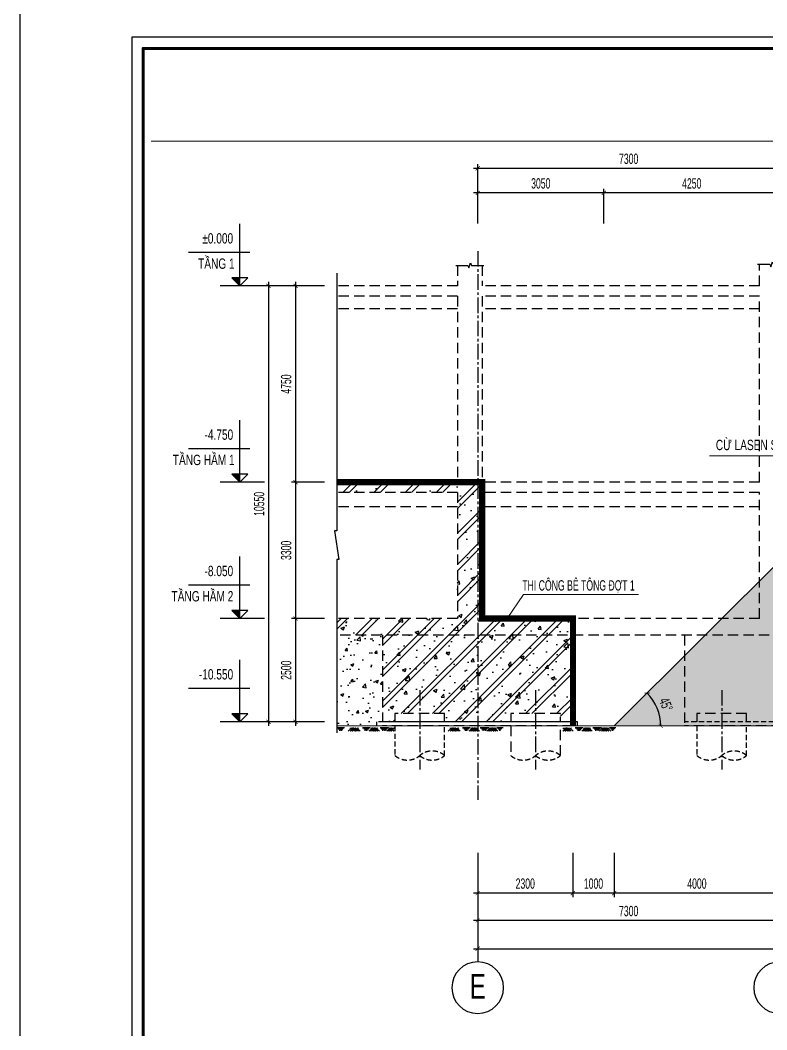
# Model space of a CAD drawing. Extents: x 71 to 3057337, y -14 to 345257.
# Drawn here: x 2905957 to 2942057, y 81399 to 130263 of the extents above; entities that cross this region are included whole.
import ezdxf
from ezdxf.enums import TextEntityAlignment as Align

# ---------------------------------------------------------------- set-up
doc = ezdxf.new("R2010")
doc.units = 0
doc.header["$LTSCALE"] = 1000
doc.header["$MEASUREMENT"] = 0
doc.header["$PDMODE"] = 3
doc.linetypes.add('CENTER2', pattern=[1.125, 0.75, -0.125, 0.125, -0.125])
doc.linetypes.add('HIDDEN', pattern=[0.375, 0.25, -0.125])
doc.layers.get('0').update_dxf_attribs({"linetype": 'CONTINUOUS'})
doc.layers.get('Defpoints').update_dxf_attribs({"linetype": 'CONTINUOUS'})
for name, color, linetype in [('8', 8, 'CONTINUOUS'), ('Border', 3, 'CONTINUOUS'), ('CDC-KHUNGTEN', 7, 'CONTINUOUS'), ('CDC.01.AXIS', 160, 'CENTER2'), ('CDC.02.DIM', 1, 'CONTINUOUS'), ('CDC.04.HIDDEN', 8, 'HIDDEN'), ('CDC.06.TEXT', 2, 'CONTINUOUS'), ('CDC.10.HATCH', 9, 'CONTINUOUS'), ('CDC.14.STEELNUM', 2, 'CONTINUOUS'), ('CDC.16.BIGTEXT', 6, 'CONTINUOUS'), ('CHI', 1, 'CONTINUOUS'), ('DAICOC', 8, 'HIDDEN'), ('DIM', 1, 'CONTINUOUS')]:
    doc.layers.add(name, color=color, linetype=linetype)
doc.layers.add('A-WALL', color=4, linetype='CONTINUOUS', lineweight=9)
doc.layers.add('KCS_CHI', color=1, linetype='CONTINUOUS', lineweight=15)
doc.styles.add('ARIAL', font='arial.ttf', dxfattribs={"width": 0.6})
doc.dimstyles.new('D-25', dxfattribs={"dimtxt": 500, "dimasz": 200, "dimexe": 200, "dimexo": 0, "dimgap": 200, "dimtad": 1, "dimdec": 0, "dimlfac": 0.5, "dimzin": 13, "dimdsep": 46, "dimtxsty": 'ARIAL', "dimblk": 'ARCHTICK', "dimcen": 0, "dimdle": 200, "dimclrd": 1, "dimclre": 1, "dimclrt": 2, "dimadec": 0, "dimazin": 0, "dimtfac": 1, "dimtdec": 0, "dimtix": 1, "dimtmove": 2, "dimatfit": 3, "dimldrblk": 'ARCHTICK', "dimfxl": 1, "dimtolj": 1, "dimtzin": 13, "dimarcsym": 0})

# ---------------------------------------------------------------- blocks, each defined once
blk = doc.blocks.new('_ARCHTICK')
at = {"color": 0, "linetype": 'ByBlock', "const_width": 0.15}
blk.add_lwpolyline([(-0.5, -0.5), (0.5, 0.5)], dxfattribs=at)
blk = doc.blocks.new('*D97')
at = {"layer": 'CDC.02.DIM', "color": 1, "lineweight": -2, "transparency": 16777216}
for p, q in [((2920676, 117403), (2919073, 117403)), ((2919273, 117603), (2919273, 107703)), ((2920676, 107903), (2919073, 107903))]:
    blk.add_line(p, q, dxfattribs=at)
at = {"layer": 'Defpoints', "color": 0, "transparency": 16777216}
for p in [(2920676, 117403), (2919273, 107903), (2920676, 107903)]:
    blk.add_point(p, dxfattribs=at)
at = {"layer": 'CDC.02.DIM', "color": 1, "lineweight": -2, "transparency": 16777216, "xscale": 200, "yscale": 200, "zscale": 200}
for p, rotation in [((2919273, 117403), 90), ((2919273, 107903), 270)]:
    blk.add_blockref('_ARCHTICK', p, dxfattribs=dict(at, rotation=rotation))
at = {"layer": 'CDC.02.DIM', "color": 2, "transparency": 16777216, "insert": (2918818, 112653), "char_height": 500, "attachment_point": 5, "rotation": 90, "style": 'ARIAL'}
blk.add_mtext('\\A1;4750', dxfattribs=at)
blk = doc.blocks.new('*D98')
at = {"layer": 'CDC.02.DIM', "color": 1, "lineweight": -2, "transparency": 16777216}
for p, q in [((2919273, 108103), (2919273, 101103)), ((2920676, 107903), (2919073, 107903)), ((2920676, 101303), (2919073, 101303))]:
    blk.add_line(p, q, dxfattribs=at)
at = {"layer": 'Defpoints', "color": 0, "transparency": 16777216}
for p in [(2920676, 107903), (2919273, 101303), (2920676, 101303)]:
    blk.add_point(p, dxfattribs=at)
at = {"layer": 'CDC.02.DIM', "color": 1, "lineweight": -2, "transparency": 16777216, "xscale": 200, "yscale": 200, "zscale": 200}
for p, rotation in [((2919273, 107903), 90), ((2919273, 101303), 270)]:
    blk.add_blockref('_ARCHTICK', p, dxfattribs=dict(at, rotation=rotation))
at = {"layer": 'CDC.02.DIM', "color": 2, "transparency": 16777216, "insert": (2918818, 104603), "char_height": 500, "attachment_point": 5, "rotation": 90, "style": 'ARIAL'}
blk.add_mtext('\\A1;3300', dxfattribs=at)
blk = doc.blocks.new('*D99')
at = {"layer": 'CDC.02.DIM', "color": 1, "lineweight": -2, "transparency": 16777216}
for p, q in [((2920676, 101303), (2919073, 101303)), ((2919273, 101503), (2919273, 96103)), ((2920676, 96303), (2919073, 96303))]:
    blk.add_line(p, q, dxfattribs=at)
at = {"layer": 'Defpoints', "color": 0, "transparency": 16777216}
for p in [(2920676, 101303), (2919273, 96303), (2920676, 96303)]:
    blk.add_point(p, dxfattribs=at)
at = {"layer": 'CDC.02.DIM', "color": 1, "lineweight": -2, "transparency": 16777216, "xscale": 200, "yscale": 200, "zscale": 200}
for p, rotation in [((2919273, 101303), 90), ((2919273, 96303), 270)]:
    blk.add_blockref('_ARCHTICK', p, dxfattribs=dict(at, rotation=rotation))
at = {"layer": 'CDC.02.DIM', "color": 2, "transparency": 16777216, "insert": (2918818, 98803), "char_height": 500, "attachment_point": 5, "rotation": 90, "style": 'ARIAL'}
blk.add_mtext('\\A1;2500', dxfattribs=at)
blk = doc.blocks.new('*D100')
at = {"layer": 'CDC.02.DIM', "color": 1, "lineweight": -2, "transparency": 16777216}
for p, q in [((2920676, 117403), (2917765, 117403)), ((2917965, 117603), (2917965, 96103)), ((2920676, 96303), (2917765, 96303))]:
    blk.add_line(p, q, dxfattribs=at)
at = {"layer": 'Defpoints', "color": 0, "transparency": 16777216}
for p in [(2920676, 117403), (2917965, 96303), (2920676, 96303)]:
    blk.add_point(p, dxfattribs=at)
at = {"layer": 'CDC.02.DIM', "color": 1, "lineweight": -2, "transparency": 16777216, "xscale": 200, "yscale": 200, "zscale": 200}
for p, rotation in [((2917965, 117403), 90), ((2917965, 96303), 270)]:
    blk.add_blockref('_ARCHTICK', p, dxfattribs=dict(at, rotation=rotation))
at = {"layer": 'CDC.02.DIM', "color": 2, "transparency": 16777216, "insert": (2917510, 106853), "char_height": 500, "attachment_point": 5, "rotation": 90, "style": 'ARIAL'}
blk.add_mtext('\\A1;10550', dxfattribs=at)
blk = doc.blocks.new('*D101')
at = {"layer": 'CDC.02.DIM', "color": 1, "lineweight": -2, "transparency": 16777216}
for p, q in [((2928078, 89967), (2928078, 86488)), ((2942678, 89967), (2942678, 86488)), ((2942878, 86688), (2927878, 86688))]:
    blk.add_line(p, q, dxfattribs=at)
at = {"layer": 'Defpoints', "color": 0, "transparency": 16777216}
for p in [(2928078, 89967), (2942678, 89967), (2928078, 86688)]:
    blk.add_point(p, dxfattribs=at)
at = {"layer": 'CDC.02.DIM', "color": 1, "lineweight": -2, "transparency": 16777216, "xscale": 200, "yscale": 200, "zscale": 200, "rotation": 180}
blk.add_blockref('_ARCHTICK', (2928078, 86688), dxfattribs=at)
at = {"layer": 'CDC.02.DIM', "color": 1, "lineweight": -2, "transparency": 16777216, "xscale": 200, "yscale": 200, "zscale": 200}
blk.add_blockref('_ARCHTICK', (2942678, 86688), dxfattribs=at)
at = {"layer": 'CDC.02.DIM', "color": 2, "transparency": 16777216, "insert": (2935378, 87144), "char_height": 500, "attachment_point": 5, "style": 'ARIAL'}
blk.add_mtext('\\A1;7300', dxfattribs=at)
blk = doc.blocks.new('C')
at = {"layer": 'CHI'}
blk.add_line((0, 0), (0, 300), dxfattribs=at)
blk.add_circle((0, 925), 625, dxfattribs=at)
blk = doc.blocks.new('*D104')
at = {"layer": 'A-WALL', "color": 1, "lineweight": -2, "transparency": 16777216}
for p, q in [((2942878, 121905), (2933978, 121905)), ((2934178, 120418), (2934178, 122105)), ((2942678, 120418), (2942678, 122105))]:
    blk.add_line(p, q, dxfattribs=at)
at = {"layer": 'Defpoints', "color": 0, "transparency": 16777216}
for p in [(2934178, 121905), (2934178, 120418), (2942678, 120418)]:
    blk.add_point(p, dxfattribs=at)
at = {"layer": 'A-WALL', "color": 1, "lineweight": -2, "transparency": 16777216, "xscale": 200, "yscale": 200, "zscale": 200, "rotation": 180}
blk.add_blockref('_ARCHTICK', (2934178, 121905), dxfattribs=at)
at = {"layer": 'A-WALL', "color": 1, "lineweight": -2, "transparency": 16777216, "xscale": 200, "yscale": 200, "zscale": 200}
blk.add_blockref('_ARCHTICK', (2942678, 121905), dxfattribs=at)
at = {"layer": 'A-WALL', "color": 2, "transparency": 16777216, "insert": (2938428, 122360), "char_height": 500, "attachment_point": 5, "style": 'ARIAL'}
blk.add_mtext('\\A1;4250', dxfattribs=at)
blk = doc.blocks.new('*D105')
at = {"layer": 'A-WALL', "color": 1, "lineweight": -2, "transparency": 16777216}
for p, q in [((2934378, 121905), (2927878, 121905)), ((2928078, 120418), (2928078, 122105)), ((2934178, 120418), (2934178, 122105))]:
    blk.add_line(p, q, dxfattribs=at)
at = {"layer": 'Defpoints', "color": 0, "transparency": 16777216}
for p in [(2928078, 121905), (2928078, 120418), (2934178, 120418)]:
    blk.add_point(p, dxfattribs=at)
at = {"layer": 'A-WALL', "color": 1, "lineweight": -2, "transparency": 16777216, "xscale": 200, "yscale": 200, "zscale": 200, "rotation": 180}
blk.add_blockref('_ARCHTICK', (2928078, 121905), dxfattribs=at)
at = {"layer": 'A-WALL', "color": 1, "lineweight": -2, "transparency": 16777216, "xscale": 200, "yscale": 200, "zscale": 200}
blk.add_blockref('_ARCHTICK', (2934178, 121905), dxfattribs=at)
at = {"layer": 'A-WALL', "color": 2, "transparency": 16777216, "insert": (2931128, 122361), "char_height": 500, "attachment_point": 5, "style": 'ARIAL'}
blk.add_mtext('\\A1;3050', dxfattribs=at)
blk = doc.blocks.new('*D106')
at = {"layer": 'A-WALL', "color": 1, "lineweight": -2, "transparency": 16777216}
for p, q in [((2928078, 120418), (2928078, 123297)), ((2942678, 120418), (2942678, 123297)), ((2927878, 123097), (2942878, 123097))]:
    blk.add_line(p, q, dxfattribs=at)
at = {"layer": 'Defpoints', "color": 0, "transparency": 16777216}
for p in [(2942678, 123097), (2928078, 120418), (2942678, 120418)]:
    blk.add_point(p, dxfattribs=at)
at = {"layer": 'A-WALL', "color": 1, "lineweight": -2, "transparency": 16777216, "xscale": 200, "yscale": 200, "zscale": 200, "rotation": 180}
blk.add_blockref('_ARCHTICK', (2928078, 123097), dxfattribs=at)
at = {"layer": 'A-WALL', "color": 1, "lineweight": -2, "transparency": 16777216, "xscale": 200, "yscale": 200, "zscale": 200}
blk.add_blockref('_ARCHTICK', (2942678, 123097), dxfattribs=at)
at = {"layer": 'A-WALL', "color": 2, "transparency": 16777216, "insert": (2935378, 123552), "char_height": 500, "attachment_point": 5, "style": 'ARIAL'}
blk.add_mtext('\\A1;7300', dxfattribs=at)
blk = doc.blocks.new('*D114')
at = {"layer": 'CDC.02.DIM', "color": 1, "lineweight": -2, "transparency": 16777216}
for p, q in [((2934678, 89967), (2934678, 87816)), ((2942678, 89967), (2942678, 87816)), ((2942878, 88016), (2934478, 88016))]:
    blk.add_line(p, q, dxfattribs=at)
at = {"layer": 'Defpoints', "color": 0, "transparency": 16777216}
for p in [(2934678, 89967), (2942678, 89967), (2934678, 88016)]:
    blk.add_point(p, dxfattribs=at)
at = {"layer": 'CDC.02.DIM', "color": 1, "lineweight": -2, "transparency": 16777216, "xscale": 200, "yscale": 200, "zscale": 200, "rotation": 180}
blk.add_blockref('_ARCHTICK', (2934678, 88016), dxfattribs=at)
at = {"layer": 'CDC.02.DIM', "color": 1, "lineweight": -2, "transparency": 16777216, "xscale": 200, "yscale": 200, "zscale": 200}
blk.add_blockref('_ARCHTICK', (2942678, 88016), dxfattribs=at)
at = {"layer": 'CDC.02.DIM', "color": 2, "transparency": 16777216, "insert": (2938678, 88472), "char_height": 500, "attachment_point": 5, "style": 'ARIAL'}
blk.add_mtext('\\A1;4000', dxfattribs=at)
blk = doc.blocks.new('*D115')
at = {"layer": 'CDC.02.DIM', "color": 1, "lineweight": -2, "transparency": 16777216}
for p, q in [((2932678, 89967), (2932678, 87816)), ((2934678, 89967), (2934678, 87816)), ((2934878, 88016), (2932478, 88016))]:
    blk.add_line(p, q, dxfattribs=at)
at = {"layer": 'Defpoints', "color": 0, "transparency": 16777216}
for p in [(2932678, 89967), (2934678, 89967), (2932678, 88016)]:
    blk.add_point(p, dxfattribs=at)
at = {"layer": 'CDC.02.DIM', "color": 1, "lineweight": -2, "transparency": 16777216, "xscale": 200, "yscale": 200, "zscale": 200, "rotation": 180}
blk.add_blockref('_ARCHTICK', (2932678, 88016), dxfattribs=at)
at = {"layer": 'CDC.02.DIM', "color": 1, "lineweight": -2, "transparency": 16777216, "xscale": 200, "yscale": 200, "zscale": 200}
blk.add_blockref('_ARCHTICK', (2934678, 88016), dxfattribs=at)
at = {"layer": 'CDC.02.DIM', "color": 2, "transparency": 16777216, "insert": (2933678, 88472), "char_height": 500, "attachment_point": 5, "style": 'ARIAL'}
blk.add_mtext('\\A1;1000', dxfattribs=at)
blk = doc.blocks.new('*D116')
at = {"layer": 'CDC.02.DIM', "color": 1, "lineweight": -2, "transparency": 16777216}
for p, q in [((2928078, 89967), (2928078, 87816)), ((2932678, 89967), (2932678, 87816)), ((2932878, 88016), (2927878, 88016))]:
    blk.add_line(p, q, dxfattribs=at)
at = {"layer": 'Defpoints', "color": 0, "transparency": 16777216}
for p in [(2928078, 89967), (2932678, 89967), (2928078, 88016)]:
    blk.add_point(p, dxfattribs=at)
at = {"layer": 'CDC.02.DIM', "color": 1, "lineweight": -2, "transparency": 16777216, "xscale": 200, "yscale": 200, "zscale": 200, "rotation": 180}
blk.add_blockref('_ARCHTICK', (2928078, 88016), dxfattribs=at)
at = {"layer": 'CDC.02.DIM', "color": 1, "lineweight": -2, "transparency": 16777216, "xscale": 200, "yscale": 200, "zscale": 200}
blk.add_blockref('_ARCHTICK', (2932678, 88016), dxfattribs=at)
at = {"layer": 'CDC.02.DIM', "color": 2, "transparency": 16777216, "insert": (2930378, 88472), "char_height": 500, "attachment_point": 5, "style": 'ARIAL'}
blk.add_mtext('\\A1;2300', dxfattribs=at)
blk = doc.blocks.new('*D121')
at = {"layer": 'CDC.02.DIM', "color": 1, "lineweight": -2, "transparency": 16777216}
blk.add_arc((2934678, 96103), 2254, 360, 45, dxfattribs=at)
at = {"layer": 'Defpoints', "color": 0, "transparency": 16777216}
for p in [(2945078, 106503), (2936855, 96686), (2932910, 96103), (2934678, 96103), (2965846, 96103)]:
    blk.add_point(p, dxfattribs=at)
at = {"layer": 'CDC.02.DIM', "color": 1, "lineweight": -2, "transparency": 16777216, "xscale": 200, "yscale": 200, "zscale": 200}
for p, rotation in [((2936272, 97697), 134.9999999999995), ((2936932, 96103), 269.9999999999997)]:
    blk.add_blockref('_ARCHTICK', p, dxfattribs=dict(at, rotation=rotation))
at = {"layer": 'CDC.02.DIM', "color": 2, "transparency": 16777216, "insert": (2937180, 97139), "char_height": 500, "attachment_point": 5, "rotation": 292.5, "style": 'ARIAL'}
blk.add_mtext('\\A1;45°', dxfattribs=at)
blk = doc.blocks.new('*D123')
at = {"layer": 'CDC.02.DIM', "color": 1, "lineweight": -2, "transparency": 16777216}
for p, q in [((2928078, 89967), (2928078, 85123)), ((2960678, 89967), (2960678, 85123)), ((2927878, 85323), (2960878, 85323))]:
    blk.add_line(p, q, dxfattribs=at)
at = {"layer": 'Defpoints', "color": 0, "transparency": 16777216}
for p in [(2928078, 89967), (2960678, 89967), (2960678, 85323)]:
    blk.add_point(p, dxfattribs=at)
at = {"layer": 'CDC.02.DIM', "color": 1, "lineweight": -2, "transparency": 16777216, "xscale": 200, "yscale": 200, "zscale": 200, "rotation": 180}
blk.add_blockref('_ARCHTICK', (2928078, 85323), dxfattribs=at)
at = {"layer": 'CDC.02.DIM', "color": 1, "lineweight": -2, "transparency": 16777216, "xscale": 200, "yscale": 200, "zscale": 200}
blk.add_blockref('_ARCHTICK', (2960678, 85323), dxfattribs=at)
at = {"layer": 'CDC.02.DIM', "color": 2, "transparency": 16777216, "insert": (2944378, 85778), "char_height": 500, "attachment_point": 5, "style": 'ARIAL'}
blk.add_mtext('\\A1;16300', dxfattribs=at)
blk = doc.blocks.new('KHUNG TEN')
at = {"layer": 'CDC-KHUNGTEN', "color": 8}
blk.add_lwpolyline([(75096, 1100), (83000, 1100), (83000, 58300), (3000, 58300), (3000, 1100), (75096, 1100)], dxfattribs=at)
at = {"layer": 'CDC-KHUNGTEN', "color": 255, "lineweight": 60}
blk.add_lwpolyline([(74900, 1400), (74900, 58000), (3300, 58000), (3300, 1400), (74900, 1400)], close=True, dxfattribs=at)
at = {"layer": 'Defpoints', "color": 1, "ltscale": 0.2}
blk.add_lwpolyline([(0, 0), (0, 59400), (84100, 59400), (84100, 0), (0, 0)], close=True, dxfattribs=at)

msp = doc.modelspace()

# ---------------------------------------------------------------- hatches: boundary and pattern name
at = {"layer": 'Border'}
for points in [[(2916190.9, 117792.8), (2916580.9, 117792.8), (2916580.9, 117402.8)], [(2916190.9, 108292.8), (2916580.9, 108292.8), (2916580.9, 107902.8)], [(2916190.9, 101692.8), (2916580.9, 101692.8), (2916580.9, 101302.8)], [(2916190.9, 96692.8), (2916580.9, 96692.8), (2916580.9, 96302.8)]]:
    msp.add_hatch(color=256, dxfattribs=at).paths.add_polyline_path(points)
at = {"layer": 'CDC.10.HATCH'}
h = msp.add_hatch(dxfattribs=at)
h.set_pattern_fill('AR-CONC', color=256, scale=200, style=0)
h.set_pattern_definition([(50, (0, 0), (1434.52037, -125.50427), [150, -1650]), (355, (0, 0), (-277.5027, 1504.3843), [120, -1320]), (100.4514, (119.5, -10.5), (1157.01876, 1378.8791), [127.4804, -1402.2842]), (46.1842, (0, 400), (2134.4821, -331.038), [225, -2475]), (96.6356, (177.9, 372.4), (1869.3254, 1948.2357), [191.2206, -2103.426]), (351.1842, (0, 400), (1869.3239, 1948.2372), [180, -1980]), (21, (200, 300), (1193.8141, -805.2378), [150, -1650]), (326, (200, 300), (486.6307, 1450.3001), [120, -1320]), (71.4514, (299.5, 232.9), (1680.44526, 645.061), [127.4804, -1402.2842]), (37.5, (0, 0), (24.31971, 665.78771), [0, -1304, 0, -1340, 0, -1325]), (7.5, (0, 0), (526.13907, 788.82342), [0, -764, 0, -1274, 0, -505]), (327.5, (-446, 0), (1067.64487, -45.10974), [0, -500, 0, -1560, 0, -2070]), (317.5, (-646, 0), (1166.37234, 200.20996), [0, -650, 0, -1036, 0, -1470])])
h.paths.add_polyline_path([(2965846, 104918.4), (2965552.4, 105045.9), (2966139.7, 105259.7), (2965846, 105387.2), (2965846, 116202.8), (2960677.8, 116202.8), (2950447.8, 107285), (2950447.8, 96102.8), (2965846, 96102.8)])
h.paths.add_polyline_path([(2949497.8, 106502.8), (2945077.8, 106502.8), (2934677.8, 96102.8), (2949497.8, 96102.8)])
h.paths.add_polyline_path([(2951673.2, 100730.4), (2951673.2, 101875.3), (2952433.8, 101875.3), (2952433.8, 100730.4)], flags=24)
h.paths.add_polyline_path([(2951673.2, 106944.5), (2951673.2, 108061.2), (2952433.8, 108061.2), (2952433.8, 106944.5)], flags=24)
h.paths.add_polyline_path([(2954991.5, 108995.6), (2955289.9, 108199.1), (2954585.7, 107935.2), (2954287.2, 108731.8)], flags=24)
h.paths.add_polyline_path([(2937367.8, 97677.4), (2937693.3, 96891.6), (2936992.6, 96601.3), (2936667, 97387.1)], flags=24)
h = msp.add_hatch(dxfattribs=at)
h.set_pattern_fill('CHAU-01', color=256, scale=250, style=0, pattern_type=2)
h.set_pattern_definition([(50, (1591.2, 0), (1793.15046, -156.88034), [187.5, -2062.5]), (355, (1591.2, 0), (-346.8783, 1880.4803), [150, -1650]), (100.4514, (1740.7, -13), (1446.2735, 1723.5989), [159.3505, -1752.8553]), (46.1842, (1591.2, 500), (2668.1026, -413.7975), [281.25, -3093.75]), (96.6356, (1813.6, 465.5), (2336.6568, 2435.2947), [239.0257, -2629.2825]), (351.1842, (1591.2, 500), (2336.6549, 2435.2965), [225, -2475]), (21, (1841.2, 375), (1492.2676, -1006.5472), [187.5, -2062.5]), (326, (1841.2, 375), (608.2883, 1812.8751), [150, -1650]), (71.4514, (1965.6, 291.1), (2100.5566, 806.3262), [159.3505, -1752.8553]), (37.5, (1591.24, 0), (30.39964, 832.23463), [0, -1630, 0, -1675, 0, -1656.25]), (7.5, (1591.2, 0), (657.67384, 986.02928), [0, -955, 0, -1592.5, 0, -631.25]), (327.5, (1033.74, 0), (1334.55609, -56.38718), [0, -625, 0, -1950, 0, -2587.5]), (317.5, (783.7, 0), (1457.96542, 250.26246), [0, -812.5, 0, -1295, 0, -1837.5]), (45, (1591.2, 0), (-751.30096, 751.30096), []), (45, (1591.2, 306.2), (-751.30096, 751.30096), [])])
h.paths.add_polyline_path([(2928297.8, 107902.8), (2921261.4, 107902.8), (2921261.4, 107402.8), (2927097.8, 107402.8), (2927097.8, 101302.8), (2921261.4, 101302.8), (2921261.4, 100502.8), (2932686.5, 100502.8), (2932686.5, 101302.8), (2928297.8, 101302.8)])
h.paths.add_polyline_path([(2932677.8, 100502.8), (2923477.8, 100502.8), (2923477.8, 96302.8), (2924077.8, 96302.8), (2924077.8, 96702.8), (2926477.8, 96702.8), (2926477.8, 96302.8), (2929677.8, 96302.8), (2929677.8, 96702.8), (2932077.8, 96702.8), (2932077.8, 96302.8), (2932677.8, 96302.8)])
h = msp.add_hatch(dxfattribs=at)
h.set_pattern_fill('AR-CONC', color=256, scale=200, style=0)
h.set_pattern_definition([(50, (1591.2, 0), (1434.52037, -125.50427), [150, -1650]), (355, (1591.2, 0), (-277.5027, 1504.3843), [120, -1320]), (100.4514, (1710.8, -10.5), (1157.01876, 1378.8791), [127.4804, -1402.2842]), (46.1842, (1591.2, 400), (2134.4821, -331.038), [225, -2475]), (96.6356, (1769.1, 372.4), (1869.3254, 1948.2357), [191.2206, -2103.426]), (351.1842, (1591.2, 400), (1869.3239, 1948.2372), [180, -1980]), (21, (1791.2, 300), (1193.8141, -805.2378), [150, -1650]), (326, (1791.2, 300), (486.6307, 1450.3001), [120, -1320]), (71.4514, (1890.7, 232.9), (1680.44526, 645.061), [127.4804, -1402.2842]), (37.5, (1591.24, 0), (24.31971, 665.78771), [0, -1304, 0, -1340, 0, -1325]), (7.5, (1591.24, 0), (526.13907, 788.82342), [0, -764, 0, -1274, 0, -505]), (327.5, (1145.24, 0), (1067.64487, -45.10974), [0, -500, 0, -1560, 0, -2070]), (317.5, (945.2, 0), (1166.37234, 200.20996), [0, -650, 0, -1036, 0, -1470])])
h.paths.add_polyline_path([(2923477.8, 100502.8), (2921261.4, 100502.8), (2921261.4, 96102.8), (2923184.5, 96102.8), (2923184.5, 96302.8), (2923477.8, 96302.8)])

# ---------------------------------------------------------------- linework, layer by layer
at = {"layer": '8'}
for p, q in [((2921984.5, 96011.4), (2921818.4, 95845.4)), ((2921898, 96014.4), (2922064, 95848.4)), ((2922074.5, 96011.4), (2921908.4, 95845.4)), ((2922092.9, 96011.4), (2921926.9, 95845.4)), ((2921988, 96014.4), (2922154, 95848.4)), ((2922164.5, 96011.4), (2921998.4, 95845.4)), ((2922006.4, 96014.4), (2922172.5, 95848.4)), ((2922182.9, 96011.4), (2922016.9, 95845.4)), ((2922078, 96014.4), (2922244, 95848.4)), ((2922143.1, 96014.4), (2922309.1, 95848.4)), ((2922319.6, 96011.4), (2922153.5, 95845.4)), ((2922233.1, 96014.4), (2922399.1, 95848.4)), ((2922992.6, 96011.4), (2922826.6, 95845.4)), ((2923064, 96011.4), (2922898, 95845.4)), ((2922906.1, 96014.4), (2923072.2, 95848.4)), ((2923082.6, 96011.4), (2922916.6, 95845.4)), ((2922977.6, 96014.4), (2923143.6, 95848.4)), ((2923154, 96011.4), (2922988, 95845.4)), ((2922996.1, 96014.4), (2923162.2, 95848.4)), ((2923172.6, 96011.4), (2923006.6, 95845.4)), ((2923067.6, 96014.4), (2923233.6, 95848.4)), ((2923244, 96011.4), (2923078, 95845.4)), ((2923086.1, 96014.4), (2923252.2, 95848.4)), ((2923157.6, 96014.4), (2923323.6, 95848.4)), ((2923845.6, 96011.4), (2923679.6, 95845.4)), ((2923759.2, 96014.4), (2923925.2, 95848.4)), ((2923935.6, 96011.4), (2923769.6, 95845.4)), ((2923959.8, 96011.4), (2923793.8, 95845.4)), ((2923849.2, 96014.4), (2924015.2, 95848.4)), ((2924025.6, 96011.4), (2923859.6, 95845.4)), ((2923873.4, 96014.4), (2924039.4, 95848.4)), ((2924049.8, 96011.4), (2923883.8, 95845.4)), ((2926822.8, 96011.4), (2926656.8, 95845.4)), ((2926736.4, 96014.4), (2926902.4, 95848.4)), ((2926912.8, 96011.4), (2926746.8, 95845.4)), ((2926931.3, 96011.4), (2926765.2, 95845.4)), ((2926826.4, 96014.4), (2926992.4, 95848.4)), ((2927002.8, 96011.4), (2926836.8, 95845.4)), ((2926844.8, 96014.4), (2927010.8, 95848.4)), ((2927021.3, 96011.4), (2926855.2, 95845.4)), ((2926916.4, 96014.4), (2927082.4, 95848.4)), ((2926981.4, 96014.4), (2927147.5, 95848.4)), ((2927157.9, 96011.4), (2926991.9, 95845.4)), ((2927071.4, 96014.4), (2927237.5, 95848.4)), ((2927831, 96011.4), (2927664.9, 95845.4)), ((2927902.4, 96011.4), (2927736.4, 95845.4)), ((2927744.5, 96014.4), (2927910.5, 95848.4)), ((2927921, 96011.4), (2927754.9, 95845.4)), ((2927815.9, 96014.4), (2927982, 95848.4)), ((2927992.4, 96011.4), (2927826.4, 95845.4)), ((2927834.5, 96014.4), (2928000.5, 95848.4)), ((2928011, 96011.4), (2927844.9, 95845.4)), ((2927905.9, 96014.4), (2928072, 95848.4)), ((2928082.4, 96011.4), (2927916.4, 95845.4)), ((2927924.5, 96014.4), (2928090.5, 95848.4)), ((2927995.9, 96014.4), (2928162, 95848.4)), ((2928684, 96011.4), (2928518, 95845.4)), ((2928597.5, 96014.4), (2928763.6, 95848.4)), ((2928774, 96011.4), (2928608, 95845.4)), ((2928798.2, 96011.4), (2928632.2, 95845.4)), ((2928687.5, 96014.4), (2928853.6, 95848.4)), ((2928864, 96011.4), (2928698, 95845.4)), ((2928711.7, 96014.4), (2928877.8, 95848.4)), ((2928888.2, 96011.4), (2928722.2, 95845.4)), ((2928777.5, 96014.4), (2928943.6, 95848.4)), ((2928801.7, 96014.4), (2928967.8, 95848.4)), ((2928978.2, 96011.4), (2928812.2, 95845.4)), ((2928891.7, 96014.4), (2929057.8, 95848.4)), ((2932187.7, 96014.4), (2932353.8, 95848.4)), ((2932364.2, 96011.4), (2932198.2, 95845.4)), ((2932382.6, 96011.4), (2932216.6, 95845.4)), ((2932277.7, 96014.4), (2932443.8, 95848.4)), ((2932454.2, 96011.4), (2932288.2, 95845.4)), ((2932296.2, 96014.4), (2932462.2, 95848.4)), ((2932472.6, 96011.4), (2932306.6, 95845.4)), ((2932367.7, 96014.4), (2932533.8, 95848.4)), ((2932432.8, 96014.4), (2932598.8, 95848.4)), ((2932609.3, 96011.4), (2932443.2, 95845.4)), ((2932522.8, 96014.4), (2932688.8, 95848.4)), ((2933282.3, 96011.4), (2933116.3, 95845.4)), ((2933353.8, 96011.4), (2933187.7, 95845.4)), ((2933195.8, 96014.4), (2933361.9, 95848.4)), ((2933372.3, 96011.4), (2933206.3, 95845.4)), ((2933267.3, 96014.4), (2933433.3, 95848.4)), ((2933443.8, 96011.4), (2933277.7, 95845.4)), ((2933285.8, 96014.4), (2933451.9, 95848.4)), ((2933462.3, 96011.4), (2933296.3, 95845.4)), ((2933357.3, 96014.4), (2933523.3, 95848.4)), ((2933533.8, 96011.4), (2933367.7, 95845.4)), ((2933375.8, 96014.4), (2933541.9, 95848.4)), ((2933447.3, 96014.4), (2933613.3, 95848.4)), ((2934135.4, 96011.4), (2933969.3, 95845.4)), ((2934048.9, 96014.4), (2934214.9, 95848.4)), ((2934225.4, 96011.4), (2934059.3, 95845.4)), ((2934249.6, 96011.4), (2934083.5, 95845.4)), ((2934138.9, 96014.4), (2934304.9, 95848.4)), ((2934315.4, 96011.4), (2934149.3, 95845.4)), ((2934163.1, 96014.4), (2934329.1, 95848.4)), ((2934339.6, 96011.4), (2934173.5, 95845.4)), ((2934228.9, 96014.4), (2934394.9, 95848.4)), ((2934253.1, 96014.4), (2934419.1, 95848.4)), ((2934429.6, 96011.4), (2934263.5, 95845.4)), ((2934343.1, 96014.4), (2934509.1, 95848.4))]:
    msp.add_line(p, q, dxfattribs=at)
for points in [[(2921573.5, 96019.4), (2921274.3, 96019.4), (2921523.1, 95987.5), (2921333.1, 95969), (2921472.7, 95922), (2921397, 95896.8), (2921397, 95868.3)], [(2921645, 96019.4), (2921345.8, 96019.4), (2921594.5, 95987.5), (2921404.6, 95969), (2921544.1, 95922), (2921468.5, 95896.8), (2921468.5, 95868.3)], [(2922804.6, 96019.4), (2922505.4, 96019.4), (2922754.1, 95987.5), (2922564.2, 95969), (2922703.7, 95922), (2922628.1, 95896.8), (2922628.1, 95868.3)], [(2922876, 96019.4), (2922576.8, 96019.4), (2922825.6, 95987.5), (2922635.6, 95969), (2922775.2, 95922), (2922699.5, 95896.8), (2922699.5, 95868.3)], [(2923657.6, 96019.4), (2923358.4, 96019.4), (2923607.2, 95987.5), (2923417.2, 95969), (2923556.8, 95922), (2923481.1, 95896.8), (2923481.1, 95868.3)], [(2923771.8, 96019.4), (2923472.6, 96019.4), (2923721.4, 95987.5), (2923531.4, 95969), (2923671, 95922), (2923595.3, 95896.8), (2923595.3, 95868.3)], [(2927642.9, 96019.4), (2927343.7, 96019.4), (2927592.5, 95987.5), (2927402.6, 95969), (2927542.1, 95922), (2927466.4, 95896.8), (2927466.4, 95868.3)], [(2927714.4, 96019.4), (2927415.2, 96019.4), (2927664, 95987.5), (2927474, 95969), (2927613.5, 95922), (2927537.9, 95896.8), (2927537.9, 95868.3)], [(2928496, 96019.4), (2928196.8, 96019.4), (2928445.5, 95987.5), (2928255.6, 95969), (2928395.1, 95922), (2928319.5, 95896.8), (2928319.5, 95868.3)], [(2928610.2, 96019.4), (2928311, 96019.4), (2928559.8, 95987.5), (2928369.8, 95969), (2928509.3, 95922), (2928433.7, 95896.8), (2928433.7, 95868.3)], [(2929302.3, 96019.4), (2929003.1, 96019.4), (2929251.9, 95987.5), (2929061.9, 95969), (2929201.5, 95922), (2929125.8, 95896.8), (2929125.8, 95868.3)], [(2933094.3, 96019.4), (2932795.1, 96019.4), (2933043.9, 95987.5), (2932853.9, 95969), (2932993.4, 95922), (2932917.8, 95896.8), (2932917.8, 95868.3)], [(2933165.7, 96019.4), (2932866.5, 96019.4), (2933115.3, 95987.5), (2932925.4, 95969), (2933064.9, 95922), (2932989.2, 95896.8), (2932989.2, 95868.3)], [(2933947.3, 96019.4), (2933648.1, 96019.4), (2933896.9, 95987.5), (2933707, 95969), (2933846.5, 95922), (2933770.8, 95896.8), (2933770.8, 95868.3)], [(2934061.5, 96019.4), (2933762.3, 96019.4), (2934011.1, 95987.5), (2933821.2, 95969), (2933960.7, 95922), (2933885, 95896.8), (2933885, 95868.3)], [(2934753.7, 96019.4), (2934454.5, 96019.4), (2934703.2, 95987.5), (2934513.3, 95969), (2934652.8, 95922), (2934577.2, 95896.8), (2934577.2, 95868.3)]]:
    msp.add_lwpolyline(points, dxfattribs=at)
at = {"layer": 'CDC.01.AXIS', "color": 5, "linetype": 'CENTER2'}
for p, q in [((2928077.8, 119091.3), (2928077.8, 92527.6)), ((2925277.8, 97838.7), (2925277.8, 93992.6)), ((2930877.8, 97838.7), (2930877.8, 93992.6)), ((2939877.8, 97838.7), (2939877.8, 93992.6))]:
    msp.add_line(p, q, dxfattribs=at)
at = {"layer": 'CDC.04.HIDDEN', "ltscale": 2}
for p, q in [((2927097.8, 118394.7), (2927097.8, 117402.8)), ((2928297.8, 118394.7), (2928297.8, 117402.8)), ((2941697.8, 117402.8), (2941697.8, 118447.6)), ((2927097.8, 117402.8), (2921261.4, 117402.8)), ((2941697.8, 117402.8), (2928297.8, 117402.8)), ((2927097.8, 116902.8), (2921261.4, 116902.8)), ((2927097.8, 116902.8), (2927097.8, 107902.8)), ((2928297.8, 116902.8), (2928297.8, 101302.8)), ((2941697.8, 116902.8), (2928297.8, 116902.8)), ((2941697.8, 107902.8), (2941697.8, 116902.8)), ((2927097.8, 116290.1), (2921261.4, 116290.1)), ((2941697.8, 116290.1), (2928297.8, 116290.1)), ((2927097.8, 107902.8), (2921261.4, 107902.8)), ((2941697.8, 107902.8), (2928297.8, 107902.8)), ((2927097.8, 107402.8), (2921261.4, 107402.8)), ((2927097.8, 107402.8), (2927097.8, 101302.8)), ((2941697.8, 107402.8), (2928297.8, 107402.8)), ((2941697.8, 101302.8), (2941697.8, 107402.8)), ((2927097.8, 106702.8), (2921261.4, 106702.8)), ((2941697.8, 106702.8), (2928297.8, 106702.8)), ((2927097.8, 101302.8), (2921261.4, 101302.8)), ((2941697.8, 101302.8), (2928297.8, 101302.8)), ((2958677.8, 100502.8), (2921261.4, 100502.8)), ((2923477.8, 100502.8), (2923477.8, 96302.8)), ((2932677.8, 100502.8), (2932677.8, 96102.8)), ((2938077.8, 100502.8), (2938077.8, 96102.8)), ((2923184.5, 96302.8), (2923184.5, 96102.8)), ((2926477.8, 96702.8), (2924077.8, 96702.8)), ((2924077.8, 96702.8), (2924077.8, 96302.8)), ((2926477.8, 96302.8), (2926477.8, 96702.8)), ((2932077.8, 96702.8), (2929677.8, 96702.8)), ((2929677.8, 96702.8), (2929677.8, 96302.8)), ((2941077.8, 96702.8), (2938677.8, 96702.8)), ((2938677.8, 96702.8), (2938677.8, 96302.8)), ((2941077.8, 96302.8), (2941077.8, 96702.8)), ((2932677.8, 96102.8), (2923477.8, 96102.8)), ((2929677.8, 96102.8), (2929677.8, 94672.3)), ((2932077.8, 94672.3), (2932077.8, 96102.8)), ((2947277.8, 96102.8), (2938077.8, 96102.8))]:
    msp.add_line(p, q, dxfattribs=at)
at = {"layer": 'CDC.04.HIDDEN'}
for p, q in [((2932077.8, 96302.8), (2932077.8, 96702.8)), ((2924077.8, 96102.8), (2924077.8, 94672.3)), ((2926477.8, 94672.3), (2926477.8, 96102.8)), ((2938677.8, 96102.8), (2938677.8, 94672.3)), ((2941077.8, 94672.3), (2941077.8, 96102.8))]:
    msp.add_line(p, q, dxfattribs=at)
for points in [[(2924077.8, 94672.3, 0.3639702), (2925277.8, 94672.3, -0.3639702), (2926477.8, 94672.3, -0.3639702), (2925277.8, 94672.3)], [(2929677.8, 94672.3, 0.3639702), (2930877.8, 94672.3, -0.3639702), (2932077.8, 94672.3, -0.3639702), (2930877.8, 94672.3)], [(2938677.8, 94672.3, 0.3639702), (2939877.8, 94672.3, -0.3639702), (2941077.8, 94672.3, -0.3639702), (2939877.8, 94672.3)]]:
    msp.add_lwpolyline(points, format="xyb", dxfattribs=at)
at = {"layer": 'CDC.14.STEELNUM', "const_width": 300}
msp.add_lwpolyline([(2921261.4, 107902.8), (2928297.8, 107902.8), (2928297.8, 101302.8), (2932686.5, 101302.8), (2932686.5, 96102.8)], dxfattribs=at)
at = {"layer": 'CHI'}
msp.add_lwpolyline([(2921261.4, 118020.1), (2921261.4, 105551.5), (2921153.6, 105551.5), (2921367.1, 104165.1), (2921261.4, 104165.1), (2921261.4, 95776.3)], dxfattribs=at)
at = {"layer": 'DAICOC'}
for p, q in [((2932910.2, 96302.8), (2923184.5, 96302.8)), ((2932677.8, 96302.8), (2923477.8, 96302.8)), ((2932910.2, 96102.8), (2932910.2, 96302.8)), ((2947277.8, 96302.8), (2938077.8, 96302.8))]:
    msp.add_line(p, q, dxfattribs=at)
at = {"layer": 'DIM'}
for p, q in [((2916580.9, 117402.8), (2916580.9, 120406.5)), ((2917058.3, 119022), (2914094.3, 119022)), ((2916580.9, 117402.8), (2916190.9, 117792.8)), ((2916970.9, 117792.8), (2916190.9, 117792.8)), ((2916580.9, 117402.8), (2916970.9, 117792.8)), ((2917765, 117402.8), (2915622.4, 117402.8)), ((2916580.9, 107902.8), (2916580.9, 110906.5)), ((2917058.3, 109522), (2914094.3, 109522)), ((2916580.9, 107902.8), (2916190.9, 108292.8)), ((2916970.9, 108292.8), (2916190.9, 108292.8)), ((2916580.9, 107902.8), (2916970.9, 108292.8)), ((2917765, 107902.8), (2915622.4, 107902.8)), ((2916580.9, 101302.8), (2916580.9, 104306.5)), ((2917058.3, 102922), (2914094.3, 102922)), ((2916580.9, 101302.8), (2916190.9, 101692.8)), ((2916970.9, 101692.8), (2916190.9, 101692.8)), ((2916580.9, 101302.8), (2916970.9, 101692.8)), ((2917765, 101302.8), (2915622.4, 101302.8)), ((2916580.9, 96302.8), (2916580.9, 99306.5)), ((2917058.3, 97922), (2914094.3, 97922)), ((2917765, 96302.8), (2915622.4, 96302.8)), ((2916580.9, 96302.8), (2916190.9, 96692.8)), ((2916970.9, 96692.8), (2916190.9, 96692.8)), ((2916580.9, 96302.8), (2916970.9, 96692.8))]:
    msp.add_line(p, q, dxfattribs=at)
for points in [[(2927015.4, 118394.7), (2927597, 118394.7), (2927648, 118277.2), (2927733.5, 118512.1), (2927784.5, 118394.7), (2928376.7, 118394.7)], [(2941615.4, 118447.6), (2942197, 118447.6), (2942248, 118330.1), (2942333.5, 118565), (2942384.5, 118447.6), (2942976.7, 118447.6)]]:
    msp.add_lwpolyline(points, dxfattribs=at)
at = {"layer": 'KCS_CHI'}
for p, q in [((2912293.8, 124400.9), (3040776.6, 124400.9)), ((2934677.8, 96102.8), (2945077.8, 106502.8)), ((2921261.4, 96102.8), (2965846, 96102.8))]:
    msp.add_line(p, q, dxfattribs=at)
for points in [[(2949497.8, 108502.8), (2948958.6, 109173.9), (2939279.7, 109173.9)], [(2929500.9, 101302.8), (2930296, 102460.1), (2935856.5, 102460.1)]]:
    msp.add_lwpolyline(points, dxfattribs=at)

# ---------------------------------------------------------------- block references
at = {"layer": 'CDC.06.TEXT', "xscale": 1.799999996948813, "yscale": 1.799999996948813, "zscale": 1.799999996948813}
msp.add_blockref('KHUNG TEN', (2905956.6, 24496.7), dxfattribs=at)
at = {"layer": 'CHI', "xscale": -2, "yscale": 2, "zscale": 2, "rotation": 180}
for p in [(2928077.8, 85288), (2942677.8, 85288)]:
    msp.add_blockref('C', p, dxfattribs=at)

# ---------------------------------------------------------------- texts
at = {"layer": 'CDC.06.TEXT', "color": 2, "style": 'ARIAL', "width": 0.7}
for s, p in [('%%P0.000', (2914760.8, 119454.9)), ('TẦNG 1', (2914560.2, 118231.5)), ('-4.750', (2914869.4, 109954.9)), ('TẦNG HẦM 1', (2913337.9, 108731.5)), ('-8.050', (2914869.4, 103354.9)), ('TẦNG HẦM 2', (2913273.9, 102131.5)), ('-10.550', (2914597.5, 98354.9))]:
    msp.add_text(s, height=500, dxfattribs=at).set_placement(p)
msp.add_text('CỪ LASEN SP4 400X170X15.5 (L=12M)', height=500, dxfattribs=at).set_placement((2939593.5, 109704.2), align=Align.MIDDLE_LEFT)
at = {"layer": 'CDC.06.TEXT', "color": 2, "style": 'ARIAL', "width": 0.6}
msp.add_text('THI CÔNG BÊ TÔNG ĐỢT 1', height=500, dxfattribs=at).set_placement((2932952.8, 102908.4), align=Align.MIDDLE_CENTER)
at = {"layer": 'CDC.16.BIGTEXT', "insert": (2928077.8, 84107.5), "char_height": 1200, "width": 371.712, "attachment_point": 2, "line_spacing_factor": 0.938532}
msp.add_mtext('{\\fArial|b0|i0|c0|p34;\\W0.7;E}', dxfattribs=at)

# ---------------------------------------------------------------- dimensions: what is measured, and where the dimension line sits
at = {"layer": 'A-WALL'}
for base, p1, p2, picture, middle in [((2942677.8, 123096.6), (2928077.8, 120417.7), (2942677.8, 120417.7), '*D106', (2935377.8, 123552)), ((2928077.8, 121905), (2934177.8, 120417.7), (2928077.8, 120417.7), '*D105', (2931127.8, 122360.5)), ((2934177.8, 121905), (2942677.8, 120417.7), (2934177.8, 120417.7), '*D104', (2938427.8, 122360.3))]:
    dim = msp.add_linear_dim(base=base, p1=p1, p2=p2, angle=180, dimstyle='D-25', dxfattribs=at)
    dim.commit()
    dim.dimension.update_dxf_attribs({"geometry": picture, "text_midpoint": middle})
at = {"layer": 'CDC.02.DIM'}
for base, p1, p2, angle, picture, middle in [((2917965, 96302.8), (2920675.6, 117402.8), (2920675.6, 96302.8), 90, '*D100', (2917509.7, 106852.8)), ((2919273.1, 107902.8), (2920675.6, 117402.8), (2920675.6, 107902.8), 90, '*D97', (2918817.9, 112652.8)), ((2919273.1, 101302.8), (2920675.6, 107902.8), (2920675.6, 101302.8), 90, '*D98', (2918817.7, 104602.8)), ((2919273.1, 96302.8), (2920675.6, 101302.8), (2920675.6, 96302.8), 90, '*D99', (2918817.9, 98802.8)), ((2928077.8, 86688.1), (2942677.8, 89966.6), (2928077.8, 89966.6), 180, '*D101', (2935377.8, 87143.6)), ((2928077.8, 88016.4), (2932677.8, 89966.6), (2928077.8, 89966.6), 180, '*D116', (2930377.8, 88471.9)), ((2932677.8, 88016.4), (2934677.8, 89966.6), (2932677.8, 89966.6), 180, '*D115', (2933677.8, 88471.7)), ((2934677.8, 88016.4), (2942677.8, 89966.6), (2934677.8, 89966.6), 180, '*D114', (2938677.8, 88471.7))]:
    dim = msp.add_linear_dim(base=base, p1=p1, p2=p2, angle=angle, dimstyle='D-25', dxfattribs=at)
    dim.commit()
    dim.dimension.update_dxf_attribs({"geometry": picture, "text_midpoint": middle})
dim = msp.add_angular_dim_2l(base=(2936855.3, 96686.3), line1=((2932910.2, 96102.8), (2965846, 96102.8)), line2=((2934677.8, 96102.8), (2945077.8, 106502.8)), dimstyle='D-25', dxfattribs=at)
dim.commit()
dim.dimension.update_dxf_attribs({"geometry": '*D121', "text_midpoint": (2937180.2, 97139.4)})
dim = msp.add_linear_dim(base=(2960677.8, 85322.6), p1=(2928077.8, 89966.6), p2=(2960677.8, 89966.6), dimstyle='D-25', dxfattribs=at)
dim.commit()
dim.dimension.update_dxf_attribs({"geometry": '*D123', "text_midpoint": (2944377.8, 85778)})

doc.saveas('drawing.dxf')
